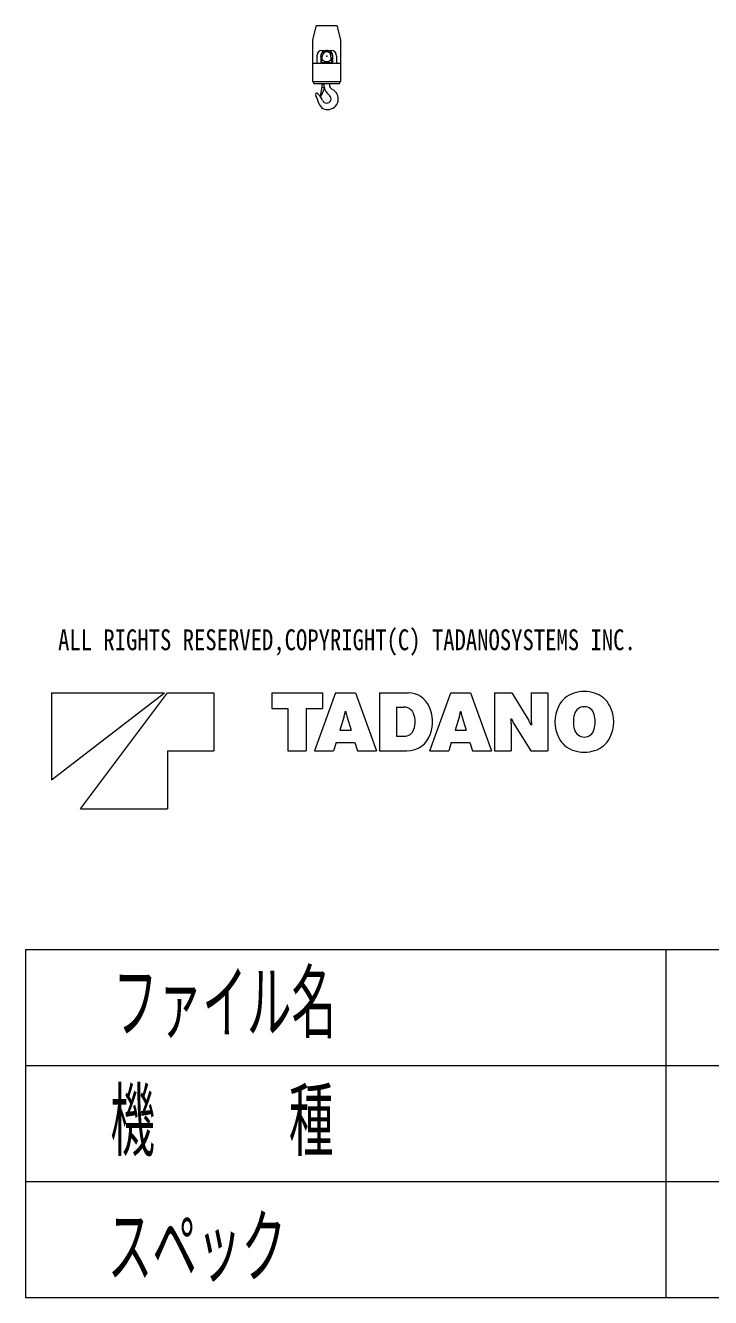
# Model space of a CAD drawing. Units: millimetres, scale not verified. Extents: x -33906 to 32977, y -25518 to 130343.
# Drawn here: x 17977 to 23889, y -11997 to -1031 of the extents above; entities that cross this region are included whole.
import ezdxf
from ezdxf.enums import TextEntityAlignment as Align

# ---------------------------------------------------------------- set-up
doc = ezdxf.new("R2010")
doc.units = ezdxf.units.MM
doc.header["$LTSCALE"] = 200
doc.header["$PDMODE"] = 32
doc.header["$PDSIZE"] = 100
doc.layers.add('0-0_0', color=7, linetype='Continuous', lineweight=18)
doc.styles.add('ＭＳ ゴシック', font='')
doc.styles.get('ＭＳ ゴシック').set_extended_font_data('MS Gothic')

msp = doc.modelspace()

# ---------------------------------------------------------------- linework, layer by layer
at = {"layer": '0-0_0', "color": 6}
for p, q in [((20456.1, -1155.1), (20489.4, -1030.8)), ((20489.4, -1030.8), (20662.8, -1030.8)), ((20662.8, -1030.8), (20696.1, -1155.1)), ((20456.1, -1513.5), (20456.1, -1155.1)), ((20696.1, -1155.1), (20696.1, -1513.5)), ((20491.2, -1295.8), (20491.2, -1355.8)), ((20526.6, -1295.8), (20526.6, -1355.8)), ((20533.1, -1245.8), (20619, -1245.8)), ((20534.6, -1335.8), (20540.3, -1289.4)), ((20617.6, -1335.8), (20611.8, -1289.4)), ((20625.6, -1295.8), (20625.6, -1355.8)), ((20660.9, -1295.8), (20660.9, -1355.8)), ((20456.1, -1355.8), (20696.1, -1355.8)), ((20526.6, -1350.8), (20625.6, -1350.8)), ((20534.6, -1350.8), (20534.6, -1335.8)), ((20617.6, -1335.8), (20617.6, -1350.8)), ((20456.1, -1513.5), (20696.1, -1513.5)), ((20456.1, -1513.5), (20466.1, -1530.8)), ((20466.1, -1530.8), (20686.1, -1530.8)), ((20548.1, -1532.4), (20542.1, -1535.9)), ((20552.1, -1530.8), (20552.1, -1541.9)), ((20600.1, -1530.8), (20600.1, -1543.8)), ((20686.1, -1530.8), (20696.1, -1513.5)), ((20500.4, -1619), (20506.8, -1625.3)), ((20534.7, -1562), (20519.8, -1640.1)), ((20519.8, -1640.1), (20523.7, -1640.8)), ((20553.9, -1576.1), (20528.1, -1638.4)), ((20534.7, -1562), (20547.7, -1564.5)), ((20538.1, -1562.6), (20538.1, -1542.8)), ((20583.1, -1616.8), (20602.6, -1636.3))]:
    msp.add_line(p, q, dxfattribs=at)
at = {"layer": '0-0_0'}
for p, q in [((18202.6, -6784.3), (19177.6, -6784.3)), ((18202.6, -7534.3), (19177.6, -6784.3)), ((18202.6, -6784.3), (18202.6, -7534.3)), ((18452.6, -7784.3), (19202.6, -6784.3)), ((19202.6, -6784.3), (19602.6, -6784.3)), ((19602.6, -6784.3), (19602.6, -7284.3)), ((20102.6, -6784.3), (20539.8, -6784.3)), ((20652.9, -6784.3), (20472, -7284.3)), ((20539.8, -6784.3), (20539.8, -6920)), ((20652.9, -6784.3), (20823.8, -6784.3)), ((20823.8, -6784.3), (21004.7, -7284.3)), ((21031.1, -6784.3), (21280.9, -6784.3)), ((21031.1, -6784.3), (21031.1, -7284.3)), ((21465.8, -7284.3), (21646.7, -6784.3)), ((21646.7, -6784.3), (21817.5, -6784.3)), ((21817.5, -6784.3), (21998.5, -7284.3)), ((22024.8, -6784.3), (22173.1, -6784.3)), ((22024.8, -6784.3), (22024.8, -7284.3)), ((22173.1, -6784.3), (22320.4, -7023.9)), ((22341.4, -6784.3), (22341.4, -7023)), ((22341.4, -6784.3), (22484.7, -6784.3)), ((22484.7, -6784.3), (22484.7, -7284.3)), ((21179.3, -6907.4), (21244.5, -6907.4)), ((21179.3, -6907.4), (21179.3, -7158.7)), ((20242.1, -6920), (20242.1, -7284.3)), ((20400.4, -6920), (20539.8, -6920)), ((20400.4, -6920), (20400.4, -7284.3)), ((20727.7, -6984.7), (20690.3, -7105.9)), ((20736.6, -6945.1), (20740.1, -6945.1)), ((20749, -6984.7), (20786.3, -7105.9)), ((21721.5, -6984.7), (21684.1, -7105.9)), ((21730.4, -6945.1), (21733.8, -6945.1)), ((21742.8, -6984.7), (21780.1, -7105.9)), ((22165.8, -7007.9), (22168.6, -7007.9)), ((20690.3, -7105.9), (20786.3, -7105.9)), ((21684.1, -7105.9), (21780.1, -7105.9)), ((22168.1, -7045.6), (22168.1, -7284.3)), ((22189.1, -7044.7), (22336.4, -7284.3)), ((22340.9, -7060.7), (22343.7, -7060.7)), ((20657.8, -7211.4), (20635.3, -7284.3)), ((20657.8, -7211.4), (20818.9, -7211.4)), ((20818.9, -7211.4), (20841.3, -7284.3)), ((21179.3, -7158.7), (21243.8, -7158.7)), ((21651.5, -7211.4), (21629.1, -7284.3)), ((21651.5, -7211.4), (21812.7, -7211.4)), ((21812.7, -7211.4), (21835.1, -7284.3)), ((19202.6, -7284.3), (19602.6, -7284.3)), ((19202.6, -7284.3), (19202.6, -7784.3)), ((20242.1, -7284.3), (20400.4, -7284.3)), ((20472, -7284.3), (20635.3, -7284.3)), ((20841.3, -7284.3), (21004.7, -7284.3)), ((21031.1, -7284.3), (21268.9, -7284.3)), ((21465.8, -7284.3), (21629.1, -7284.3)), ((21835.1, -7284.3), (21998.5, -7284.3)), ((22024.8, -7284.3), (22168.1, -7284.3)), ((22336.4, -7284.3), (22484.7, -7284.3)), ((18452.6, -7784.3), (19202.6, -7784.3)), ((17976.6, -8997.2), (32976.6, -8997.2)), ((23503.4, -8997.2), (23503.4, -11997.2)), ((17976.6, -9997.2), (32976.6, -9997.2)), ((17976.6, -10997.2), (32976.6, -10997.2))]:
    msp.add_line(p, q, dxfattribs=at)
for points in [[(20102.6, -6784.3), (20102.6, -6920), (20242.1, -6920)], [(17976.6, -8997.2), (17976.6, -11997.2), (32976.6, -11997.2)]]:
    msp.add_lwpolyline(points, dxfattribs=at)
at = {"layer": '0-0_0', "color": 6}
for centre, radius, start, end in [((20576.1, -1293.8), 36, 7.08838, 172.91162), ((20544.1, -1525.5), 8, 300.00001, 318.31376), ((20491.6, -1627.8), 12.5, 45, 212.58747), ((20346.2, -1720.7), 160, 11.2265, 32.58756), ((20393.6, -1738.5), 160, 22.52555, 45), ((20524.4, -1636.9), 4, 259.2104, 337.52809), ((20546.1, -1542.8), 8, 119.99998, 179.99996), ((20576.1, -1662.8), 37.5, 202.52545, 44.99996), ((20546.1, -1572.8), 8.5, 337.52795, 79.20963), ((20658.1, -1541.9), 106, 179.99993, 224.99995), ((20585.1, -1664.8), 91.5, 269.99991, 64.58916), ((20642.6, -1543.8), 42.5, 179.99993, 244.5892), ((20585.1, -1673.3), 83.5, 191.22641, 269.99991)]:
    msp.add_arc(centre, radius, start, end, dxfattribs=at)
at = {"layer": '0-0_0'}
for centre, radius, start, end in [((21280.9, -6980.3), 196, 23.9328, 90), ((22774.9, -6997.7), 221.1, 107.346, 153.043), ((22798.8, -7074.5), 301.5, 72.7367, 107.323), ((22822.6, -6997.7), 221.1, 27.0618, 72.7366), ((21244.5, -6995.4), 87.9, 22.2133, 90), ((21159.2, -7034.3), 329.2, 341.626, 23.9327), ((22846.5, -7034.3), 301.5, 152.861, 207.131), ((22798.8, -6992.5), 88.8, 14.6894, 164.799), ((22751, -7034.3), 301.5, 332.938, 27.062), ((20477, -6907.4), 262.3, 342.867, 351.73902), ((20999.6, -6907.4), 262.3, 188.261, 197.133), ((21149.1, -7034.3), 191, 340.276, 22.213), ((21470.8, -6907.4), 262.3, 342.867, 351.73902), ((21993.4, -6907.4), 262.3, 188.261, 197.133), ((21846.4, -7045.6), 321.6, 0, 6.7299), ((22612.8, -6784.3), 497.3, 206.723, 211.578), ((22958.3, -7034.3), 253.8, 165.132, 194.869), ((22639.2, -7034.3), 253.8, 345.311, 14.6886), ((21243.8, -7068.2), 90.5, 270, 340.276), ((21896.7, -7284.3), 497.3, 26.7228, 31.5781), ((22663.1, -7023), 321.6, 180, 186.73), ((22798.8, -7076.1), 88.8, 195.203, 345.311), ((21268.9, -7070.7), 213.6, 270, 341.626), ((22774.9, -7070.9), 221.1, 206.967, 252.685), ((22822.6, -7070.9), 221.1, 287.263, 332.938), ((22798.8, -6994.1), 301.5, 252.699, 287.263)]:
    msp.add_arc(centre, radius, start, end, dxfattribs=at)
at = {"layer": '0-0_0', "color": 6}
for centre, start_param, end_param in [((20533.1, -1295.8), 6.2831853, 7.8539816), ((20568.5, -1295.8), 6.2831853, 7.8539816), ((20583.7, -1295.8), 4.712389, 6.2831853), ((20619, -1295.8), 4.712389, 6.2831853)]:
    msp.add_ellipse(centre, major_axis=(0, 50), ratio=0.838, start_param=start_param, end_param=end_param, dxfattribs=at)
at = {"layer": '0-0_0'}
msp.add_point((20576.1, -1294.8), dxfattribs=at)

# ---------------------------------------------------------------- texts
at = {"layer": '0-0_0', "style": 'ＭＳ ゴシック'}
for s, height, width, p in [('ALL RIGHTS RESERVED,COPYRIGHT(C) TADANOSYSTEMS INC.', 179.6, 0.8, (18258.4, -6470.5)), ('ファイル名', 513.2, 0.55, (18732.7, -9859)), ('機\u3000\u3000\u3000種', 513.2, 0.55, (18709.5, -10876.7)), ('スペック', 513.2, 0.55, (18686.4, -11963.7))]:
    msp.add_text(s, height=height, dxfattribs=dict(at, width=width)).set_placement(p, align=Align.BOTTOM_LEFT)

doc.saveas('drawing.dxf')
